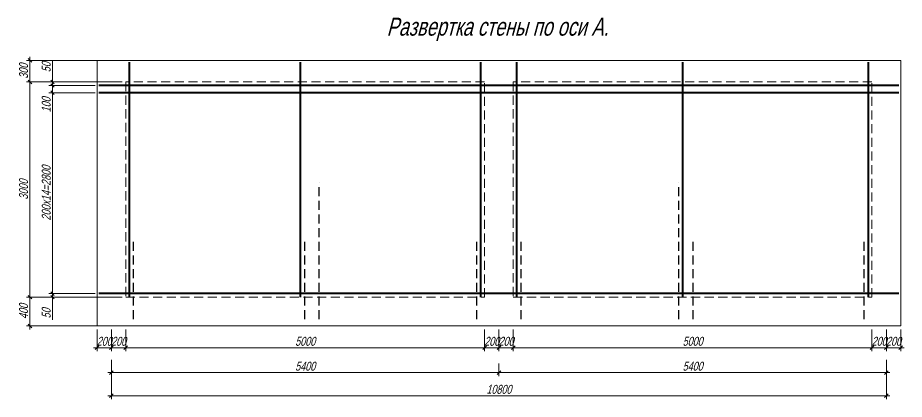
# Model space of a CAD drawing. Header units: millimetres. Extents: x 5929542 to 6152618, y 10240044 to 10382466.
# Drawn here: x 6079013 to 6091370, y 10271753 to 10277071 of the extents above; entities that cross this region are included whole.
import ezdxf

# ---------------------------------------------------------------- set-up
doc = ezdxf.new("R2010")
doc.units = ezdxf.units.MM
doc.header["$PDMODE"] = 35
doc.linetypes.add('штриховая', pattern=[19.05, 12.7, -6.35])
doc.layers.get('Defpoints').update_dxf_attribs({"color": 253})
for name, color, linetype, lineweight in [('арматура', 7, 'Continuous', 40), ('Основная', 7, 'Continuous', 30), ('Построения', 7, 'Continuous', 13), ('Размеры', 172, 'Continuous', 13), ('Текст', 134, 'Continuous', 13)]:
    doc.layers.add(name, color=color, linetype=linetype, lineweight=lineweight)
doc.styles.add('GOST 2.304', font='mipgost.ttf', dxfattribs={"width": 0.75, "oblique": 15})
doc.dimstyles.new('SPDS', dxfattribs={"dimtxt": 2.5, "dimasz": 1, "dimexe": 1, "dimexo": 1, "dimgap": 0.5, "dimtad": 1, "dimdec": 0, "dimrnd": 0.001, "dimtxsty": 'GOST 2.304', "dimblk": 'OBLIQUE', "dimcen": 2.5, "dimdle": 1, "dimclrd": 256, "dimclre": 256, "dimclrt": 256, "dimadec": 0, "dimazin": 2, "dimtfac": 0.75, "dimtdec": 0, "dimtmove": 1, "dimatfit": 3, "dimfxl": 1, "dimtolj": 1, "dimlwd": -1, "dimlwe": -1, "dimarcsym": 0})

# ---------------------------------------------------------------- blocks, each defined once
blk = doc.blocks.new('_Oblique')
at = {"color": 0, "linetype": 'ByBlock', "lineweight": -2}
blk.add_line((-0.5, -0.5), (0.5, 0.5), dxfattribs=at)
blk = doc.blocks.new('*D285')
at = {"layer": 'Defpoints', "color": 0, "ltscale": 100, "transparency": 16777216}
for p in [(6080319, 10272354), (6091120, 10272354), (6091120, 10271803)]:
    blk.add_point(p, dxfattribs=at)
at = {"layer": 'Размеры', "ltscale": 100, "transparency": 16777216}
for p, q in [((6080319, 10272304), (6080319, 10271753)), ((6091120, 10272304), (6091120, 10271753)), ((6080269, 10271803), (6091170, 10271803))]:
    blk.add_line(p, q, dxfattribs=at)
at = {"layer": 'Размеры', "ltscale": 100, "transparency": 16777216, "xscale": 50.00000000000001, "yscale": 50.00000000000001, "zscale": 50.00000000000001, "rotation": 180}
blk.add_blockref('_Oblique', (6080319, 10271803), dxfattribs=at)
at = {"layer": 'Размеры', "ltscale": 100, "transparency": 16777216, "xscale": 50.00000000000001, "yscale": 50.00000000000001, "zscale": 50.00000000000001}
blk.add_blockref('_Oblique', (6091120, 10271803), dxfattribs=at)
at = {"layer": 'Размеры', "ltscale": 100, "transparency": 16777216, "insert": (6085720, 10271891), "char_height": 125, "attachment_point": 5, "style": 'GOST 2.304'}
blk.add_mtext('\\A1;10800', dxfattribs=at)
blk = doc.blocks.new('*D283')
at = {"layer": 'Defpoints', "color": 0, "ltscale": 100, "transparency": 16777216}
for p in [(6080319, 10272254), (6085720, 10272300), (6085720, 10272125)]:
    blk.add_point(p, dxfattribs=at)
at = {"layer": 'Размеры', "ltscale": 100, "transparency": 16777216}
for p, q in [((6085720, 10272250), (6085720, 10272075)), ((6080269, 10272125), (6085770, 10272125)), ((6080319, 10272204), (6080319, 10272075))]:
    blk.add_line(p, q, dxfattribs=at)
at = {"layer": 'Размеры', "ltscale": 100, "transparency": 16777216, "xscale": 50.00000000000001, "yscale": 50.00000000000001, "zscale": 50.00000000000001, "rotation": 180}
blk.add_blockref('_Oblique', (6080319, 10272125), dxfattribs=at)
at = {"layer": 'Размеры', "ltscale": 100, "transparency": 16777216, "xscale": 50.00000000000001, "yscale": 50.00000000000001, "zscale": 50.00000000000001}
blk.add_blockref('_Oblique', (6085720, 10272125), dxfattribs=at)
at = {"layer": 'Размеры', "ltscale": 100, "transparency": 16777216, "insert": (6083020, 10272213), "char_height": 125, "attachment_point": 5, "style": 'GOST 2.304'}
blk.add_mtext('\\A1;5400', dxfattribs=at)
blk = doc.blocks.new('*D284')
at = {"layer": 'Defpoints', "color": 0, "ltscale": 100, "transparency": 16777216}
for p in [(6091120, 10272125), (6085720, 10272107), (6091120, 10272107)]:
    blk.add_point(p, dxfattribs=at)
at = {"layer": 'Размеры', "ltscale": 100, "transparency": 16777216}
for p, q in [((6085670, 10272125), (6091170, 10272125)), ((6085720, 10272157), (6085720, 10272175)), ((6091120, 10272157), (6091120, 10272175))]:
    blk.add_line(p, q, dxfattribs=at)
at = {"layer": 'Размеры', "ltscale": 100, "transparency": 16777216, "xscale": 50.00000000000001, "yscale": 50.00000000000001, "zscale": 50.00000000000001, "rotation": 180}
blk.add_blockref('_Oblique', (6085720, 10272125), dxfattribs=at)
at = {"layer": 'Размеры', "ltscale": 100, "transparency": 16777216, "xscale": 50.00000000000001, "yscale": 50.00000000000001, "zscale": 50.00000000000001}
blk.add_blockref('_Oblique', (6091120, 10272125), dxfattribs=at)
at = {"layer": 'Размеры', "ltscale": 100, "transparency": 16777216, "insert": (6088420, 10272213), "char_height": 125, "attachment_point": 5, "style": 'GOST 2.304'}
blk.add_mtext('\\A1;5400', dxfattribs=at)
blk = doc.blocks.new('*D525')
at = {"layer": 'Defpoints', "color": 0, "ltscale": 100, "transparency": 16777216}
for p in [(6079498, 10273226), (6080144, 10273226), (6080519, 10273176)]:
    blk.add_point(p, dxfattribs=at)
at = {"layer": 'Размеры', "ltscale": 100, "transparency": 16777216}
for p, q in [((6079498, 10273226), (6079498, 10273276)), ((6080094, 10273226), (6079448, 10273226)), ((6080469, 10273176), (6079448, 10273176)), ((6079498, 10273176), (6079498, 10273226)), ((6079498, 10273176), (6079498, 10273226)), ((6079498, 10273176), (6079498, 10273126)), ((6079498, 10272858), (6079498, 10273176))]:
    blk.add_line(p, q, dxfattribs=at)
at = {"layer": 'Размеры', "ltscale": 100, "transparency": 16777216, "xscale": 50.00000000000001, "yscale": 50.00000000000001, "zscale": 50.00000000000001}
for p, rotation in [((6079498, 10273226), 270), ((6079498, 10273176), 90)]:
    blk.add_blockref('_Oblique', p, dxfattribs=dict(at, rotation=rotation))
at = {"layer": 'Размеры', "ltscale": 100, "transparency": 16777216, "insert": (6079411, 10272950), "char_height": 125, "attachment_point": 5, "rotation": 90, "style": 'GOST 2.304'}
blk.add_mtext('\\A1;50', dxfattribs=at)
blk = doc.blocks.new('*D526')
at = {"layer": 'Defpoints', "color": 0, "ltscale": 100, "transparency": 16777216}
for p in [(6079498, 10276026), (6080144, 10276026), (6080144, 10273226)]:
    blk.add_point(p, dxfattribs=at)
at = {"layer": 'Размеры', "ltscale": 100, "transparency": 16777216}
for p, q in [((6079498, 10273176), (6079498, 10276076)), ((6080094, 10276026), (6079448, 10276026)), ((6080094, 10273226), (6079448, 10273226))]:
    blk.add_line(p, q, dxfattribs=at)
at = {"layer": 'Размеры', "ltscale": 100, "transparency": 16777216, "xscale": 50.00000000000001, "yscale": 50.00000000000001, "zscale": 50.00000000000001}
for p, rotation in [((6079498, 10276026), 90), ((6079498, 10273226), 270)]:
    blk.add_blockref('_Oblique', p, dxfattribs=dict(at, rotation=rotation))
at = {"layer": 'Размеры', "ltscale": 100, "transparency": 16777216, "insert": (6079411, 10274626), "char_height": 125, "attachment_point": 5, "rotation": 90, "style": 'GOST 2.304'}
blk.add_mtext('\\A1;200х14=2800', dxfattribs=at)
blk = doc.blocks.new('*D527')
at = {"layer": 'Defpoints', "color": 0, "ltscale": 100, "transparency": 16777216}
for p in [(6079498, 10276126), (6080144, 10276126), (6080144, 10276026)]:
    blk.add_point(p, dxfattribs=at)
at = {"layer": 'Размеры', "ltscale": 100, "transparency": 16777216}
for p, q in [((6080094, 10276126), (6079448, 10276126)), ((6079498, 10275976), (6079498, 10276176)), ((6080094, 10276026), (6079448, 10276026)), ((6079498, 10275740), (6079498, 10276026))]:
    blk.add_line(p, q, dxfattribs=at)
at = {"layer": 'Размеры', "ltscale": 100, "transparency": 16777216, "xscale": 50.00000000000001, "yscale": 50.00000000000001, "zscale": 50.00000000000001}
for p, rotation in [((6079498, 10276126), 90), ((6079498, 10276026), 270)]:
    blk.add_blockref('_Oblique', p, dxfattribs=dict(at, rotation=rotation))
at = {"layer": 'Размеры', "ltscale": 100, "transparency": 16777216, "insert": (6079411, 10275856), "char_height": 125, "attachment_point": 5, "rotation": 90, "style": 'GOST 2.304'}
blk.add_mtext('\\A1;100', dxfattribs=at)
blk = doc.blocks.new('*D528')
at = {"layer": 'Defpoints', "color": 0, "ltscale": 100, "transparency": 16777216}
for p in [(6079498, 10276176), (6080144, 10276126), (6080519, 10276176)]:
    blk.add_point(p, dxfattribs=at)
at = {"layer": 'Размеры', "ltscale": 100, "transparency": 16777216}
for p, q in [((6079498, 10276473), (6079498, 10276176)), ((6079498, 10276076), (6079498, 10276226)), ((6080469, 10276176), (6079448, 10276176)), ((6080094, 10276126), (6079448, 10276126))]:
    blk.add_line(p, q, dxfattribs=at)
at = {"layer": 'Размеры', "ltscale": 100, "transparency": 16777216, "xscale": 50.00000000000001, "yscale": 50.00000000000001, "zscale": 50.00000000000001}
for p, rotation in [((6079498, 10276176), 90), ((6079498, 10276126), 270)]:
    blk.add_blockref('_Oblique', p, dxfattribs=dict(at, rotation=rotation))
at = {"layer": 'Размеры', "ltscale": 100, "transparency": 16777216, "insert": (6079411, 10276381), "char_height": 125, "attachment_point": 5, "rotation": 90, "style": 'GOST 2.304'}
blk.add_mtext('\\A1;50', dxfattribs=at)
blk = doc.blocks.new('*D529')
at = {"layer": 'Defpoints', "color": 0, "ltscale": 100, "transparency": 16777216}
for p in [(6079183, 10273176), (6080122, 10273176), (6080226, 10272776)]:
    blk.add_point(p, dxfattribs=at)
at = {"layer": 'Размеры', "ltscale": 100, "transparency": 16777216}
for p, q in [((6080072, 10273176), (6079133, 10273176)), ((6079183, 10272726), (6079183, 10273226)), ((6080176, 10272776), (6079133, 10272776))]:
    blk.add_line(p, q, dxfattribs=at)
at = {"layer": 'Размеры', "ltscale": 100, "transparency": 16777216, "xscale": 50.00000000000001, "yscale": 50.00000000000001, "zscale": 50.00000000000001}
for p, rotation in [((6079183, 10273176), 90), ((6079183, 10272776), 270)]:
    blk.add_blockref('_Oblique', p, dxfattribs=dict(at, rotation=rotation))
at = {"layer": 'Размеры', "ltscale": 100, "transparency": 16777216, "insert": (6079095, 10272976), "char_height": 125, "attachment_point": 5, "rotation": 90, "style": 'GOST 2.304'}
blk.add_mtext('\\A1;400', dxfattribs=at)
blk = doc.blocks.new('*D530')
at = {"layer": 'Defpoints', "color": 0, "ltscale": 100, "transparency": 16777216}
for p in [(6079183, 10276176), (6080226, 10276176), (6079448, 10273176)]:
    blk.add_point(p, dxfattribs=at)
at = {"layer": 'Размеры', "ltscale": 100, "transparency": 16777216}
for p, q in [((6079183, 10273126), (6079183, 10276226)), ((6080176, 10276176), (6079133, 10276176)), ((6079398, 10273176), (6079133, 10273176))]:
    blk.add_line(p, q, dxfattribs=at)
at = {"layer": 'Размеры', "ltscale": 100, "transparency": 16777216, "xscale": 50.00000000000001, "yscale": 50.00000000000001, "zscale": 50.00000000000001}
for p, rotation in [((6079183, 10276176), 90), ((6079183, 10273176), 270)]:
    blk.add_blockref('_Oblique', p, dxfattribs=dict(at, rotation=rotation))
at = {"layer": 'Размеры', "ltscale": 100, "transparency": 16777216, "insert": (6079095, 10274676), "char_height": 125, "attachment_point": 5, "rotation": 90, "style": 'GOST 2.304'}
blk.add_mtext('\\A1;3000', dxfattribs=at)
blk = doc.blocks.new('*D531')
at = {"layer": 'Defpoints', "color": 0, "ltscale": 100, "transparency": 16777216}
for p in [(6079183, 10276476), (6080226, 10276476), (6080226, 10276176)]:
    blk.add_point(p, dxfattribs=at)
at = {"layer": 'Размеры', "ltscale": 100, "transparency": 16777216}
for p, q in [((6080176, 10276476), (6079133, 10276476)), ((6079183, 10276126), (6079183, 10276526)), ((6080176, 10276176), (6079133, 10276176))]:
    blk.add_line(p, q, dxfattribs=at)
at = {"layer": 'Размеры', "ltscale": 100, "transparency": 16777216, "xscale": 50.00000000000001, "yscale": 50.00000000000001, "zscale": 50.00000000000001}
for p, rotation in [((6079183, 10276476), 90), ((6079183, 10276176), 270)]:
    blk.add_blockref('_Oblique', p, dxfattribs=dict(at, rotation=rotation))
at = {"layer": 'Размеры', "ltscale": 100, "transparency": 16777216, "insert": (6079095, 10276326), "char_height": 125, "attachment_point": 5, "rotation": 90, "style": 'GOST 2.304'}
blk.add_mtext('\\A1;300', dxfattribs=at)
blk = doc.blocks.new('*D532')
at = {"layer": 'Defpoints', "color": 0, "ltscale": 100, "transparency": 16777216}
for p in [(6080119, 10272776), (6080319, 10272776), (6080119, 10272472)]:
    blk.add_point(p, dxfattribs=at)
at = {"layer": 'Размеры', "ltscale": 100, "transparency": 16777216}
for p, q in [((6080119, 10272726), (6080119, 10272422)), ((6080319, 10272726), (6080319, 10272422)), ((6080369, 10272472), (6080069, 10272472))]:
    blk.add_line(p, q, dxfattribs=at)
at = {"layer": 'Размеры', "ltscale": 100, "transparency": 16777216, "xscale": 50.00000000000001, "yscale": 50.00000000000001, "zscale": 50.00000000000001, "rotation": 180}
blk.add_blockref('_Oblique', (6080119, 10272472), dxfattribs=at)
at = {"layer": 'Размеры', "ltscale": 100, "transparency": 16777216, "xscale": 50.00000000000001, "yscale": 50.00000000000001, "zscale": 50.00000000000001}
blk.add_blockref('_Oblique', (6080319, 10272472), dxfattribs=at)
at = {"layer": 'Размеры', "ltscale": 100, "transparency": 16777216, "insert": (6080219, 10272560), "char_height": 125, "attachment_point": 5, "style": 'GOST 2.304'}
blk.add_mtext('\\A1;200', dxfattribs=at)
blk = doc.blocks.new('*D533')
at = {"layer": 'Defpoints', "color": 0, "ltscale": 100, "transparency": 16777216}
for p in [(6080319, 10272776), (6080519, 10272776), (6080519, 10272472)]:
    blk.add_point(p, dxfattribs=at)
at = {"layer": 'Размеры', "ltscale": 100, "transparency": 16777216}
for p, q in [((6080319, 10272726), (6080319, 10272422)), ((6080519, 10272726), (6080519, 10272422)), ((6080269, 10272472), (6080569, 10272472))]:
    blk.add_line(p, q, dxfattribs=at)
at = {"layer": 'Размеры', "ltscale": 100, "transparency": 16777216, "xscale": 50.00000000000001, "yscale": 50.00000000000001, "zscale": 50.00000000000001, "rotation": 180}
blk.add_blockref('_Oblique', (6080319, 10272472), dxfattribs=at)
at = {"layer": 'Размеры', "ltscale": 100, "transparency": 16777216, "xscale": 50.00000000000001, "yscale": 50.00000000000001, "zscale": 50.00000000000001}
blk.add_blockref('_Oblique', (6080519, 10272472), dxfattribs=at)
at = {"layer": 'Размеры', "ltscale": 100, "transparency": 16777216, "insert": (6080419, 10272560), "char_height": 125, "attachment_point": 5, "style": 'GOST 2.304'}
blk.add_mtext('\\A1;200', dxfattribs=at)
blk = doc.blocks.new('*D534')
at = {"layer": 'Defpoints', "color": 0, "ltscale": 100, "transparency": 16777216}
for p in [(6085520, 10272776), (6085720, 10272776), (6085520, 10272472)]:
    blk.add_point(p, dxfattribs=at)
at = {"layer": 'Размеры', "ltscale": 100, "transparency": 16777216}
for p, q in [((6085520, 10272726), (6085520, 10272422)), ((6085720, 10272726), (6085720, 10272422)), ((6085770, 10272472), (6085470, 10272472))]:
    blk.add_line(p, q, dxfattribs=at)
at = {"layer": 'Размеры', "ltscale": 100, "transparency": 16777216, "xscale": 50.00000000000001, "yscale": 50.00000000000001, "zscale": 50.00000000000001, "rotation": 180}
blk.add_blockref('_Oblique', (6085520, 10272472), dxfattribs=at)
at = {"layer": 'Размеры', "ltscale": 100, "transparency": 16777216, "xscale": 50.00000000000001, "yscale": 50.00000000000001, "zscale": 50.00000000000001}
blk.add_blockref('_Oblique', (6085720, 10272472), dxfattribs=at)
at = {"layer": 'Размеры', "ltscale": 100, "transparency": 16777216, "insert": (6085620, 10272560), "char_height": 125, "attachment_point": 5, "style": 'GOST 2.304'}
blk.add_mtext('\\A1;200', dxfattribs=at)
blk = doc.blocks.new('*D535')
at = {"layer": 'Defpoints', "color": 0, "ltscale": 100, "transparency": 16777216}
for p in [(6085720, 10272776), (6085920, 10272776), (6085920, 10272472)]:
    blk.add_point(p, dxfattribs=at)
at = {"layer": 'Размеры', "ltscale": 100, "transparency": 16777216}
for p, q in [((6085720, 10272726), (6085720, 10272422)), ((6085920, 10272726), (6085920, 10272422)), ((6085670, 10272472), (6085970, 10272472))]:
    blk.add_line(p, q, dxfattribs=at)
at = {"layer": 'Размеры', "ltscale": 100, "transparency": 16777216, "xscale": 50.00000000000001, "yscale": 50.00000000000001, "zscale": 50.00000000000001, "rotation": 180}
blk.add_blockref('_Oblique', (6085720, 10272472), dxfattribs=at)
at = {"layer": 'Размеры', "ltscale": 100, "transparency": 16777216, "xscale": 50.00000000000001, "yscale": 50.00000000000001, "zscale": 50.00000000000001}
blk.add_blockref('_Oblique', (6085920, 10272472), dxfattribs=at)
at = {"layer": 'Размеры', "ltscale": 100, "transparency": 16777216, "insert": (6085820, 10272560), "char_height": 125, "attachment_point": 5, "style": 'GOST 2.304'}
blk.add_mtext('\\A1;200', dxfattribs=at)
blk = doc.blocks.new('*D536')
at = {"layer": 'Defpoints', "color": 0, "ltscale": 100, "transparency": 16777216}
for p in [(6090920, 10272776), (6091120, 10272776), (6090920, 10272472)]:
    blk.add_point(p, dxfattribs=at)
at = {"layer": 'Размеры', "ltscale": 100, "transparency": 16777216}
for p, q in [((6090920, 10272726), (6090920, 10272422)), ((6091120, 10272726), (6091120, 10272422)), ((6091170, 10272472), (6090870, 10272472))]:
    blk.add_line(p, q, dxfattribs=at)
at = {"layer": 'Размеры', "ltscale": 100, "transparency": 16777216, "xscale": 50.00000000000001, "yscale": 50.00000000000001, "zscale": 50.00000000000001, "rotation": 180}
blk.add_blockref('_Oblique', (6090920, 10272472), dxfattribs=at)
at = {"layer": 'Размеры', "ltscale": 100, "transparency": 16777216, "xscale": 50.00000000000001, "yscale": 50.00000000000001, "zscale": 50.00000000000001}
blk.add_blockref('_Oblique', (6091120, 10272472), dxfattribs=at)
at = {"layer": 'Размеры', "ltscale": 100, "transparency": 16777216, "insert": (6091020, 10272560), "char_height": 125, "attachment_point": 5, "style": 'GOST 2.304'}
blk.add_mtext('\\A1;200', dxfattribs=at)
blk = doc.blocks.new('*D537')
at = {"layer": 'Defpoints', "color": 0, "ltscale": 100, "transparency": 16777216}
for p in [(6091120, 10272776), (6091320, 10272776), (6091320, 10272472)]:
    blk.add_point(p, dxfattribs=at)
at = {"layer": 'Размеры', "ltscale": 100, "transparency": 16777216}
for p, q in [((6091120, 10272726), (6091120, 10272422)), ((6091320, 10272726), (6091320, 10272422)), ((6091070, 10272472), (6091370, 10272472))]:
    blk.add_line(p, q, dxfattribs=at)
at = {"layer": 'Размеры', "ltscale": 100, "transparency": 16777216, "xscale": 50.00000000000001, "yscale": 50.00000000000001, "zscale": 50.00000000000001, "rotation": 180}
blk.add_blockref('_Oblique', (6091120, 10272472), dxfattribs=at)
at = {"layer": 'Размеры', "ltscale": 100, "transparency": 16777216, "xscale": 50.00000000000001, "yscale": 50.00000000000001, "zscale": 50.00000000000001}
blk.add_blockref('_Oblique', (6091320, 10272472), dxfattribs=at)
at = {"layer": 'Размеры', "ltscale": 100, "transparency": 16777216, "insert": (6091220, 10272560), "char_height": 125, "attachment_point": 5, "style": 'GOST 2.304'}
blk.add_mtext('\\A1;200', dxfattribs=at)
blk = doc.blocks.new('*D538')
at = {"layer": 'Defpoints', "color": 0, "ltscale": 100, "transparency": 16777216}
for p in [(6085920, 10272726), (6090920, 10272726), (6090920, 10272472)]:
    blk.add_point(p, dxfattribs=at)
at = {"layer": 'Размеры', "ltscale": 100, "transparency": 16777216}
for p, q in [((6085920, 10272676), (6085920, 10272422)), ((6090920, 10272676), (6090920, 10272422)), ((6085870, 10272472), (6090970, 10272472))]:
    blk.add_line(p, q, dxfattribs=at)
at = {"layer": 'Размеры', "ltscale": 100, "transparency": 16777216, "xscale": 50.00000000000001, "yscale": 50.00000000000001, "zscale": 50.00000000000001, "rotation": 180}
blk.add_blockref('_Oblique', (6085920, 10272472), dxfattribs=at)
at = {"layer": 'Размеры', "ltscale": 100, "transparency": 16777216, "xscale": 50.00000000000001, "yscale": 50.00000000000001, "zscale": 50.00000000000001}
blk.add_blockref('_Oblique', (6090920, 10272472), dxfattribs=at)
at = {"layer": 'Размеры', "ltscale": 100, "transparency": 16777216, "insert": (6088420, 10272560), "char_height": 125, "attachment_point": 5, "style": 'GOST 2.304'}
blk.add_mtext('\\A1;5000', dxfattribs=at)
blk = doc.blocks.new('*D539')
at = {"layer": 'Defpoints', "color": 0, "ltscale": 100, "transparency": 16777216}
for p in [(6080519, 10272726), (6085520, 10272726), (6080519, 10272472)]:
    blk.add_point(p, dxfattribs=at)
at = {"layer": 'Размеры', "ltscale": 100, "transparency": 16777216}
for p, q in [((6080519, 10272676), (6080519, 10272422)), ((6085520, 10272676), (6085520, 10272422)), ((6085570, 10272472), (6080469, 10272472))]:
    blk.add_line(p, q, dxfattribs=at)
at = {"layer": 'Размеры', "ltscale": 100, "transparency": 16777216, "xscale": 50.00000000000001, "yscale": 50.00000000000001, "zscale": 50.00000000000001, "rotation": 180}
blk.add_blockref('_Oblique', (6080519, 10272472), dxfattribs=at)
at = {"layer": 'Размеры', "ltscale": 100, "transparency": 16777216, "xscale": 50.00000000000001, "yscale": 50.00000000000001, "zscale": 50.00000000000001}
blk.add_blockref('_Oblique', (6085520, 10272472), dxfattribs=at)
at = {"layer": 'Размеры', "ltscale": 100, "transparency": 16777216, "insert": (6083020, 10272560), "char_height": 125, "attachment_point": 5, "style": 'GOST 2.304'}
blk.add_mtext('\\A1;5000', dxfattribs=at)

msp = doc.modelspace()

# ---------------------------------------------------------------- linework, layer by layer
at = {"layer": 'арматура', "color": 1, "ltscale": 100}
for p, q in [((6080569.15861, 10273176.09302), (6080569.15861, 10276451.09302)), ((6082955.40476, 10273176.09302), (6082955.40476, 10276451.09302)), ((6085469.86223, 10273176.09302), (6085469.86223, 10276451.09302)), ((6085969.86223, 10273176.09302), (6085969.86223, 10276451.09302)), ((6088284.3197, 10273176.09302), (6088284.3197, 10276451.09302)), ((6090870.56584, 10273176.09302), (6090870.56584, 10276451.09302)), ((6091294.86223, 10276126.09302), (6080144.15861, 10276126.09302)), ((6091294.86223, 10276026.09302), (6080144.15861, 10276026.09302)), ((6091294.86223, 10273226.09302), (6080144.15861, 10273226.09302))]:
    msp.add_line(p, q, dxfattribs=at)
at = {"layer": 'Основная', "linetype": 'штриховая', "ltscale": 10}
for p, q in [((6083213.71129, 10272867.5593), (6083213.71129, 10274776.09302)), ((6088226.01316, 10272867.5593), (6088226.01316, 10274776.09302)), ((6080627.46515, 10272867.5593), (6080627.46515, 10273976.09302)), ((6083013.71129, 10272867.5593), (6083013.71129, 10273976.09302)), ((6085411.5557, 10272867.5593), (6085411.5557, 10273976.09302)), ((6086028.16876, 10272867.5593), (6086028.16876, 10273976.09302)), ((6088426.01316, 10272867.5593), (6088426.01316, 10273976.09302)), ((6090812.25931, 10272867.5593), (6090812.25931, 10273976.09302))]:
    msp.add_line(p, q, dxfattribs=at)
at = {"layer": 'Построения', "ltscale": 100}
for points in [[(6080119.15861, 10273176.09302), (6080119.15861, 10276476.09302)], [(6080119.15861, 10276476.09302), (6091319.86223, 10276476.09302), (6091319.86223, 10272776.09302)], [(6091319.86223, 10272776.09302), (6091319.86223, 10272776.09302), (6080119.15861, 10272776.09302), (6080119.15861, 10273176.09302)]]:
    msp.add_lwpolyline(points, dxfattribs=at)
at = {"layer": 'Построения', "linetype": 'штриховая', "ltscale": 10}
for points in [[(6085519.51042, 10276176.15458), (6080519.15861, 10276176.09302)], [(6080519.15861, 10276176.09302), (6080519.15861, 10273176.09302)], [(6085519.86223, 10273176.09302), (6085519.51042, 10276176.16665)], [(6090919.86223, 10276176.09302), (6085919.51042, 10276176.16665)], [(6085919.51042, 10276176.16665), (6085919.86223, 10273176.09302)], [(6090919.86223, 10273176.09302), (6090919.86223, 10276176.09302)], [(6080519.15861, 10273176.09302), (6085519.86223, 10273176.09302)], [(6085919.86223, 10273176.09302), (6090919.86223, 10273176.09302)]]:
    msp.add_lwpolyline(points, dxfattribs=at)

# ---------------------------------------------------------------- texts
at = {"layer": 'Текст', "ltscale": 100, "style": 'GOST 2.304', "oblique": 15, "width": 0.75}
msp.add_text('Развертка стены по оси А.', height=250, dxfattribs=at).set_placement((6084154.9806, 10276820.5583))

# ---------------------------------------------------------------- dimensions: what is measured, and where the dimension line sits
at = {"layer": 'Размеры', "ltscale": 100}
for base, p1, p2, picture, middle in [((6079182.54891, 10276476.09302), (6080226.28476, 10276176.09302), (6080226.28476, 10276476.09302), '*D531', (6079095.04891, 10276326.09302)), ((6079182.54891, 10276176.09302), (6079448.33372, 10273176.09302), (6080226.28476, 10276176.09302), '*D530', (6079095.04891, 10274676.09302)), ((6079182.54891, 10273176.09302), (6080226.28476, 10272776.09302), (6080122.08579, 10273176.09302), '*D529', (6079095.04891, 10272976.09302))]:
    dim = msp.add_linear_dim(base=base, p1=p1, p2=p2, angle=90, dimstyle='SPDS', override={"dimscale": 50, "dimrnd": 5}, dxfattribs=at)
    dim.commit()
    dim.dimension.update_dxf_attribs({"geometry": picture, "text_midpoint": middle})
for base, p1, p2, angle, picture, middle in [((6079498.23878, 10276176.09302), (6080144.15861, 10276126.09302), (6080519.15861, 10276176.09302), 90, '*D528', (6079527.19879, 10276380.75525)), ((6079498.23878, 10276126.09302), (6080144.15861, 10276026.09302), (6080144.15861, 10276126.09302), 90, '*D527', (6079498.23878, 10275855.76295)), ((6079498.23878, 10273226.09302), (6080519.15861, 10273176.09302), (6080144.15861, 10273226.09302), 90, '*D525', (6079517.86254, 10272950.42648)), ((6080519.15861, 10272472.16185), (6080319.15861, 10272776.09302), (6080519.15861, 10272776.09302), 180, '*D533', (6080419.15861, 10272472.16185)), ((6085919.86223, 10272472.16185), (6085719.86223, 10272776.09302), (6085919.86223, 10272776.09302), 180, '*D535', (6085819.86223, 10272472.16185)), ((6091319.86223, 10272472.16185), (6091119.86223, 10272776.09302), (6091319.86223, 10272776.09302), 180, '*D537', (6091219.86223, 10272472.16185))]:
    dim = msp.add_linear_dim(base=base, p1=p1, p2=p2, angle=angle, dimstyle='SPDS', override={"dimscale": 50, "dimrnd": 5}, dxfattribs=at)
    dim.commit()
    dim.dimension.update_dxf_attribs({"geometry": picture, "text_midpoint": middle, "dimtype": 160})
dim = msp.add_linear_dim(base=(6079498.23878, 10276026.09302), p1=(6080144.15861, 10273226.09302), p2=(6080144.15861, 10276026.09302), angle=90, text='200х14=2800', dimstyle='SPDS', override={"dimscale": 50, "dimrnd": 5}, dxfattribs=at)
dim.commit()
dim.dimension.update_dxf_attribs({"geometry": '*D526', "text_midpoint": (6079410.73878, 10274626.09302)})
for base, p1, p2, picture, middle in [((6080119.15861, 10272472.16185), (6080319.15861, 10272776.09302), (6080119.15861, 10272776.09302), '*D532', (6080219.15861, 10272472.16185)), ((6085519.86223, 10272472.16185), (6085719.86223, 10272776.09302), (6085519.86223, 10272776.09302), '*D534', (6085619.86223, 10272472.16185)), ((6090919.86223, 10272472.16185), (6091119.86223, 10272776.09302), (6090919.86223, 10272776.09302), '*D536', (6091019.86223, 10272472.16185))]:
    dim = msp.add_linear_dim(base=base, p1=p1, p2=p2, dimstyle='SPDS', override={"dimscale": 50, "dimrnd": 5}, dxfattribs=at)
    dim.commit()
    dim.dimension.update_dxf_attribs({"geometry": picture, "text_midpoint": middle, "dimtype": 160})
for base, p1, p2, override, picture, middle in [((6080519.15861, 10272472.16185), (6085519.86223, 10272726.09302), (6080519.15861, 10272726.09302), {"dimscale": 50, "dimrnd": 5}, '*D539', (6083019.51042, 10272559.66185)), ((6090919.86223, 10272472.16185), (6085919.86223, 10272726.09302), (6090919.86223, 10272726.09302), {"dimscale": 50, "dimrnd": 5}, '*D538', (6088419.86223, 10272559.66185)), ((6091119.86223, 10271803.11829), (6080319.15861, 10272354.49995), (6091119.86223, 10272354.49995), {"dimscale": 50, "dimlfac": 1, "dimrnd": 5, "dimtxsty": 'GOST 2.304', "dimtolj": 1}, '*D285', (6085719.51042, 10271890.61829)), ((6085719.86223, 10272125.30739), (6080319.15861, 10272254.49995), (6085719.86223, 10272299.87757), {"dimscale": 50, "dimlfac": 1, "dimrnd": 5, "dimtxsty": 'GOST 2.304', "dimtolj": 1}, '*D283', (6083019.51042, 10272212.80739)), ((6091119.86223, 10272125.30739), (6085719.86223, 10272107.30849), (6091119.86223, 10272107.30849), {"dimscale": 50, "dimlfac": 1, "dimrnd": 5, "dimtxsty": 'GOST 2.304', "dimtolj": 1}, '*D284', (6088419.86223, 10272212.80739))]:
    dim = msp.add_linear_dim(base=base, p1=p1, p2=p2, dimstyle='SPDS', override=override, dxfattribs=at)
    dim.commit()
    dim.dimension.update_dxf_attribs({"geometry": picture, "text_midpoint": middle})

doc.saveas('drawing.dxf')
